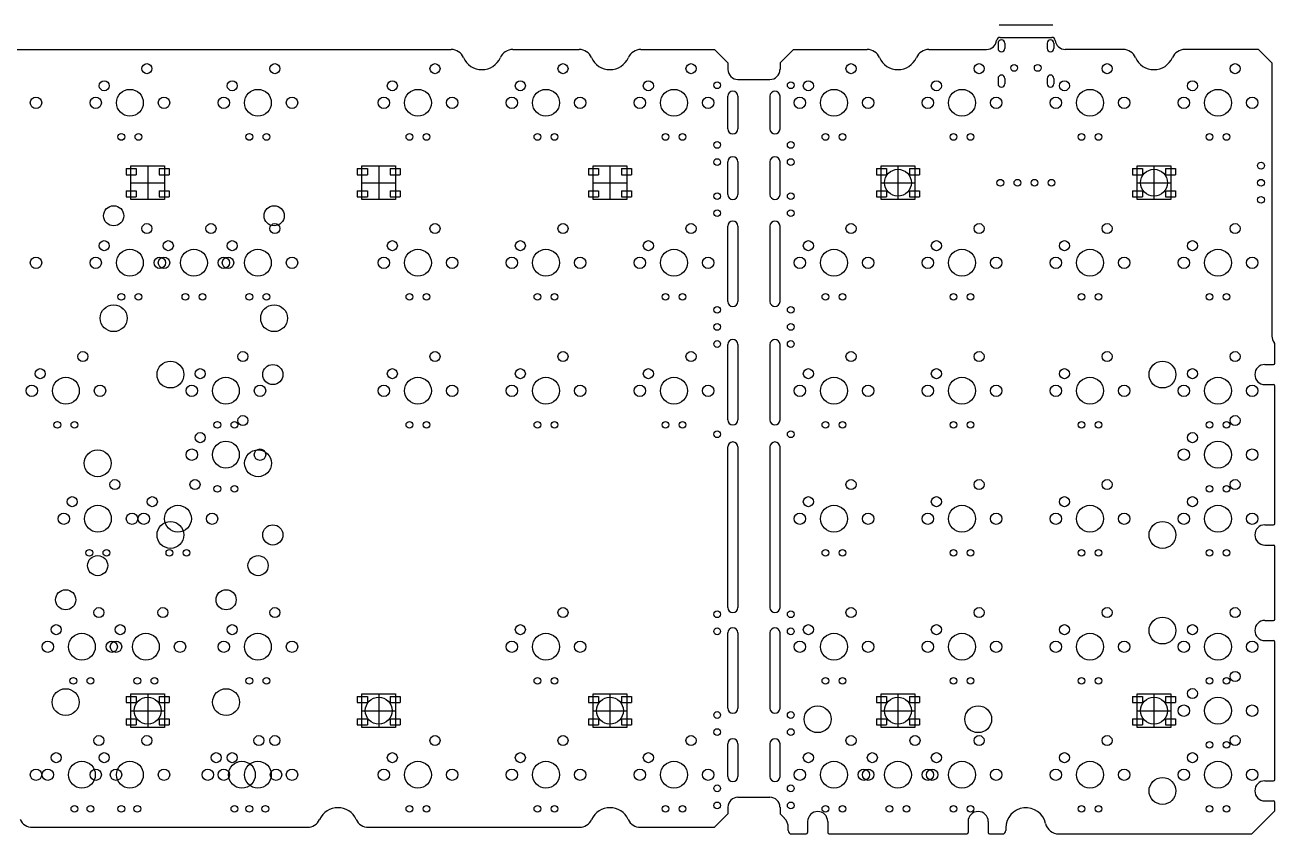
# Model space of a CAD drawing. Header units: millimetres. Extents: x 716 to 1142, y 508 to 644.
# Drawn here: x 956.4 to 1142.4, y 508.1 to 628.5 of the extents above; entities that cross this region are included whole.
import ezdxf

# ---------------------------------------------------------------- set-up
doc = ezdxf.new("R2010")
doc.units = ezdxf.units.MM
doc.layers.add('b8000', color=220, linetype='Continuous')

msp = doc.modelspace()

# ---------------------------------------------------------------- linework, layer by layer
at = {"layer": 'b8000', "color": 5}
msp.add_line((1101.35, 628.47), (1109.35, 628.47), dxfattribs=at)
at = {"layer": 'b8000', "color": 2}
for p, q in [((1101.2, 625.77), (1101.2, 624.97)), ((1102.2, 625.77), (1102.2, 624.97)), ((1108.5, 625.77), (1108.5, 624.97)), ((1109.5, 625.77), (1109.5, 624.97)), ((1101.2, 620.52), (1101.2, 619.72)), ((1102.2, 620.52), (1102.2, 619.72)), ((1108.5, 620.52), (1108.5, 619.72)), ((1109.5, 620.52), (1109.5, 619.72)), ((1060.99, 613.01), (1060.99, 617.86)), ((1062.49, 617.86), (1062.49, 613.01)), ((1067.25, 617.86), (1067.25, 613.01)), ((1068.75, 613.01), (1068.75, 617.86)), ((1060.99, 603.25), (1060.99, 608.1)), ((1062.49, 608.1), (1062.49, 603.25)), ((1067.25, 608.1), (1067.25, 603.25)), ((1068.75, 603.25), (1068.75, 608.1)), ((1060.99, 587.33), (1060.99, 598.53)), ((1062.49, 598.53), (1062.49, 587.33)), ((1067.25, 598.53), (1067.25, 587.33)), ((1068.75, 587.33), (1068.75, 598.53)), ((1060.99, 569.7), (1060.99, 580.9)), ((1062.49, 580.9), (1062.49, 569.7)), ((1067.25, 580.9), (1067.25, 569.7)), ((1068.75, 569.7), (1068.75, 580.9)), ((1060.99, 541.76), (1060.99, 565.66)), ((1062.49, 565.66), (1062.49, 541.76)), ((1067.25, 565.66), (1067.25, 541.76)), ((1068.75, 541.76), (1068.75, 565.66)), ((1060.99, 526.77), (1060.99, 537.98)), ((1062.49, 537.98), (1062.49, 526.77)), ((1067.25, 537.98), (1067.25, 526.77)), ((1068.75, 526.77), (1068.75, 537.98)), ((1060.99, 516.61), (1060.99, 521.47)), ((1062.49, 521.47), (1062.49, 516.61)), ((1067.25, 521.47), (1067.25, 516.61)), ((1068.75, 516.61), (1068.75, 521.47))]:
    msp.add_line(p, q, dxfattribs=at)
at = {"layer": 'b8000'}
for p, q in [((1101.49, 626.62), (1109.22, 626.62)), ((948.01, 624.82), (1019.81, 624.82)), ((1028.97, 624.82), (1038.86, 624.82)), ((1048.02, 624.82), (1058.99, 624.82)), ((1058.99, 624.82), (1060.99, 622.82)), ((1070.75, 624.82), (1068.75, 622.82)), ((1070.75, 624.82), (1081.72, 624.82)), ((1090.89, 624.82), (1099.5, 624.82)), ((1119.82, 624.82), (1111.21, 624.82)), ((1139.95, 624.82), (1128.99, 624.82)), ((1139.95, 624.82), (1141.95, 622.82)), ((1060.99, 622.82), (1060.99, 621.82)), ((1068.75, 622.82), (1068.75, 621.82)), ((1141.95, 622.82), (1141.95, 582.16)), ((1062.49, 620.36), (1067.25, 620.36)), ((971.45, 607.09), (971.45, 606.19)), ((971.45, 607.09), (972.95, 607.09)), ((972.15, 607.49), (977.15, 607.49)), ((972.15, 602.49), (972.15, 607.49)), ((972.95, 607.09), (972.95, 606.19)), ((974.65, 607.49), (974.65, 602.49)), ((976.35, 607.09), (976.35, 606.19)), ((976.35, 607.09), (977.85, 607.09)), ((977.15, 607.49), (977.15, 602.49)), ((977.85, 607.09), (977.85, 606.19)), ((1005.84, 607.09), (1005.84, 606.19)), ((1005.84, 607.09), (1007.34, 607.09)), ((1006.54, 607.49), (1011.54, 607.49)), ((1006.54, 602.49), (1006.54, 607.49)), ((1007.34, 607.09), (1007.34, 606.19)), ((1009.04, 607.49), (1009.04, 602.49)), ((1010.74, 607.09), (1010.74, 606.19)), ((1010.74, 607.09), (1012.24, 607.09)), ((1011.54, 607.49), (1011.54, 602.49)), ((1012.24, 607.09), (1012.24, 606.19)), ((1040.24, 607.09), (1040.24, 606.19)), ((1040.24, 607.09), (1041.74, 607.09)), ((1040.94, 607.49), (1045.94, 607.49)), ((1040.94, 602.49), (1040.94, 607.49)), ((1041.74, 607.09), (1041.74, 606.19)), ((1043.44, 607.49), (1043.44, 602.49)), ((1045.14, 607.09), (1045.14, 606.19)), ((1045.14, 607.09), (1046.64, 607.09)), ((1045.94, 607.49), (1045.94, 602.49)), ((1046.64, 607.09), (1046.64, 606.19)), ((1083.1, 607.09), (1083.1, 606.19)), ((1083.1, 607.09), (1084.6, 607.09)), ((1083.8, 607.49), (1088.8, 607.49)), ((1083.8, 602.49), (1083.8, 607.49)), ((1084.6, 607.09), (1084.6, 606.19)), ((1086.3, 607.49), (1086.3, 602.49)), ((1088, 607.09), (1088, 606.19)), ((1088, 607.09), (1089.5, 607.09)), ((1088.8, 607.49), (1088.8, 602.49)), ((1089.5, 607.09), (1089.5, 606.19)), ((1121.2, 607.09), (1121.2, 606.19)), ((1121.2, 607.09), (1122.7, 607.09)), ((1121.9, 607.49), (1126.9, 607.49)), ((1121.9, 602.49), (1121.9, 607.49)), ((1122.7, 607.09), (1122.7, 606.19)), ((1124.4, 607.49), (1124.4, 602.49)), ((1126.1, 607.09), (1126.1, 606.19)), ((1126.1, 607.09), (1127.6, 607.09)), ((1126.9, 607.49), (1126.9, 602.49)), ((1127.6, 607.09), (1127.6, 606.19)), ((971.45, 606.19), (972.95, 606.19)), ((972.15, 604.99), (977.15, 604.99)), ((976.35, 606.19), (977.85, 606.19)), ((1005.84, 606.19), (1007.34, 606.19)), ((1006.54, 604.99), (1011.54, 604.99)), ((1010.74, 606.19), (1012.24, 606.19)), ((1040.24, 606.19), (1041.74, 606.19)), ((1040.94, 604.99), (1045.94, 604.99)), ((1045.14, 606.19), (1046.64, 606.19)), ((1083.1, 606.19), (1084.6, 606.19)), ((1083.8, 604.99), (1088.8, 604.99)), ((1088, 606.19), (1089.5, 606.19)), ((1121.2, 606.19), (1122.7, 606.19)), ((1121.9, 604.99), (1126.9, 604.99)), ((1126.1, 606.19), (1127.6, 606.19)), ((971.45, 603.79), (971.45, 602.89)), ((971.45, 603.79), (972.95, 603.79)), ((971.45, 602.89), (972.95, 602.89)), ((972.95, 603.79), (972.95, 602.89)), ((976.35, 603.79), (976.35, 602.89)), ((976.35, 603.79), (977.85, 603.79)), ((976.35, 602.89), (977.85, 602.89)), ((977.85, 603.79), (977.85, 602.89)), ((1005.84, 603.79), (1005.84, 602.89)), ((1005.84, 603.79), (1007.34, 603.79)), ((1005.84, 602.89), (1007.34, 602.89)), ((1007.34, 603.79), (1007.34, 602.89)), ((1010.74, 603.79), (1010.74, 602.89)), ((1010.74, 603.79), (1012.24, 603.79)), ((1010.74, 602.89), (1012.24, 602.89)), ((1012.24, 603.79), (1012.24, 602.89)), ((1040.24, 603.79), (1040.24, 602.89)), ((1040.24, 603.79), (1041.74, 603.79)), ((1040.24, 602.89), (1041.74, 602.89)), ((1041.74, 603.79), (1041.74, 602.89)), ((1045.14, 603.79), (1045.14, 602.89)), ((1045.14, 603.79), (1046.64, 603.79)), ((1045.14, 602.89), (1046.64, 602.89)), ((1046.64, 603.79), (1046.64, 602.89)), ((1083.1, 603.79), (1083.1, 602.89)), ((1083.1, 603.79), (1084.6, 603.79)), ((1083.1, 602.89), (1084.6, 602.89)), ((1084.6, 603.79), (1084.6, 602.89)), ((1088, 603.79), (1088, 602.89)), ((1088, 603.79), (1089.5, 603.79)), ((1088, 602.89), (1089.5, 602.89)), ((1089.5, 603.79), (1089.5, 602.89)), ((1121.2, 603.79), (1121.2, 602.89)), ((1121.2, 603.79), (1122.7, 603.79)), ((1121.2, 602.89), (1122.7, 602.89)), ((1122.7, 603.79), (1122.7, 602.89)), ((1126.1, 603.79), (1126.1, 602.89)), ((1126.1, 603.79), (1127.6, 603.79)), ((1126.1, 602.89), (1127.6, 602.89)), ((1127.6, 603.79), (1127.6, 602.89)), ((977.15, 602.49), (972.15, 602.49)), ((1011.54, 602.49), (1006.54, 602.49)), ((1045.94, 602.49), (1040.94, 602.49)), ((1088.8, 602.49), (1083.8, 602.49)), ((1126.9, 602.49), (1121.9, 602.49)), ((1142.41, 578.14), (1142.41, 580.89)), ((1140.91, 577.94), (1142.21, 577.94)), ((1140.91, 574.94), (1142.21, 574.94)), ((1142.41, 554.27), (1142.41, 574.74)), ((1140.91, 554.07), (1142.21, 554.07)), ((1140.91, 551.07), (1142.21, 551.07)), ((1142.41, 540.04), (1142.41, 550.87)), ((1140.91, 539.84), (1142.21, 539.84)), ((1140.91, 536.84), (1142.21, 536.84)), ((1142.41, 516.17), (1142.41, 536.64)), ((971.45, 528.51), (971.45, 527.61)), ((971.45, 528.51), (972.95, 528.51)), ((972.15, 528.91), (977.15, 528.91)), ((972.15, 523.91), (972.15, 528.91)), ((972.95, 528.51), (972.95, 527.61)), ((974.65, 528.91), (974.65, 523.91)), ((976.35, 528.51), (976.35, 527.61)), ((976.35, 528.51), (977.85, 528.51)), ((977.15, 528.91), (977.15, 523.91)), ((977.85, 528.51), (977.85, 527.61)), ((1005.84, 528.51), (1005.84, 527.61)), ((1005.84, 528.51), (1007.34, 528.51)), ((1006.54, 528.91), (1011.54, 528.91)), ((1006.54, 523.91), (1006.54, 528.91)), ((1007.34, 528.51), (1007.34, 527.61)), ((1009.04, 528.91), (1009.04, 523.91)), ((1010.74, 528.51), (1010.74, 527.61)), ((1010.74, 528.51), (1012.24, 528.51)), ((1011.54, 528.91), (1011.54, 523.91)), ((1012.24, 528.51), (1012.24, 527.61)), ((1040.24, 528.51), (1040.24, 527.61)), ((1040.24, 528.51), (1041.74, 528.51)), ((1040.94, 528.91), (1045.94, 528.91)), ((1040.94, 523.91), (1040.94, 528.91)), ((1041.74, 528.51), (1041.74, 527.61)), ((1043.44, 528.91), (1043.44, 523.91)), ((1045.14, 528.51), (1045.14, 527.61)), ((1045.14, 528.51), (1046.64, 528.51)), ((1045.94, 528.91), (1045.94, 523.91)), ((1046.64, 528.51), (1046.64, 527.61)), ((1083.1, 528.51), (1083.1, 527.61)), ((1083.1, 528.51), (1084.6, 528.51)), ((1083.8, 528.91), (1088.8, 528.91)), ((1083.8, 523.91), (1083.8, 528.91)), ((1084.6, 528.51), (1084.6, 527.61)), ((1086.3, 528.91), (1086.3, 523.91)), ((1088, 528.51), (1088, 527.61)), ((1088, 528.51), (1089.5, 528.51)), ((1088.8, 528.91), (1088.8, 523.91)), ((1089.5, 528.51), (1089.5, 527.61)), ((1121.2, 528.51), (1121.2, 527.61)), ((1121.2, 528.51), (1122.7, 528.51)), ((1121.9, 528.91), (1126.9, 528.91)), ((1121.9, 523.91), (1121.9, 528.91)), ((1122.7, 528.51), (1122.7, 527.61)), ((1124.4, 528.91), (1124.4, 523.91)), ((1126.1, 528.51), (1126.1, 527.61)), ((1126.1, 528.51), (1127.6, 528.51)), ((1126.9, 528.91), (1126.9, 523.91)), ((1127.6, 528.51), (1127.6, 527.61)), ((971.45, 527.61), (972.95, 527.61)), ((976.35, 527.61), (977.85, 527.61)), ((1005.84, 527.61), (1007.34, 527.61)), ((1010.74, 527.61), (1012.24, 527.61)), ((1040.24, 527.61), (1041.74, 527.61)), ((1045.14, 527.61), (1046.64, 527.61)), ((1083.1, 527.61), (1084.6, 527.61)), ((1088, 527.61), (1089.5, 527.61)), ((1121.2, 527.61), (1122.7, 527.61)), ((1126.1, 527.61), (1127.6, 527.61)), ((971.45, 525.21), (971.45, 524.31)), ((971.45, 525.21), (972.95, 525.21)), ((972.15, 526.41), (977.15, 526.41)), ((972.95, 525.21), (972.95, 524.31)), ((976.35, 525.21), (976.35, 524.31)), ((976.35, 525.21), (977.85, 525.21)), ((977.85, 525.21), (977.85, 524.31)), ((1005.84, 525.21), (1005.84, 524.31)), ((1005.84, 525.21), (1007.34, 525.21)), ((1006.54, 526.41), (1011.54, 526.41)), ((1007.34, 525.21), (1007.34, 524.31)), ((1010.74, 525.21), (1010.74, 524.31)), ((1010.74, 525.21), (1012.24, 525.21)), ((1012.24, 525.21), (1012.24, 524.31)), ((1040.24, 525.21), (1040.24, 524.31)), ((1040.24, 525.21), (1041.74, 525.21)), ((1040.94, 526.41), (1045.94, 526.41)), ((1041.74, 525.21), (1041.74, 524.31)), ((1045.14, 525.21), (1045.14, 524.31)), ((1045.14, 525.21), (1046.64, 525.21)), ((1046.64, 525.21), (1046.64, 524.31)), ((1083.1, 525.21), (1083.1, 524.31)), ((1083.1, 525.21), (1084.6, 525.21)), ((1083.8, 526.41), (1088.8, 526.41)), ((1084.6, 525.21), (1084.6, 524.31)), ((1088, 525.21), (1088, 524.31)), ((1088, 525.21), (1089.5, 525.21)), ((1089.5, 525.21), (1089.5, 524.31)), ((1121.2, 525.21), (1121.2, 524.31)), ((1121.2, 525.21), (1122.7, 525.21)), ((1121.9, 526.41), (1126.9, 526.41)), ((1122.7, 525.21), (1122.7, 524.31)), ((1126.1, 525.21), (1126.1, 524.31)), ((1126.1, 525.21), (1127.6, 525.21)), ((1127.6, 525.21), (1127.6, 524.31)), ((971.45, 524.31), (972.95, 524.31)), ((977.15, 523.91), (972.15, 523.91)), ((976.35, 524.31), (977.85, 524.31)), ((1005.84, 524.31), (1007.34, 524.31)), ((1011.54, 523.91), (1006.54, 523.91)), ((1010.74, 524.31), (1012.24, 524.31)), ((1040.24, 524.31), (1041.74, 524.31)), ((1045.94, 523.91), (1040.94, 523.91)), ((1045.14, 524.31), (1046.64, 524.31)), ((1083.1, 524.31), (1084.6, 524.31)), ((1088.8, 523.91), (1083.8, 523.91)), ((1088, 524.31), (1089.5, 524.31)), ((1121.2, 524.31), (1122.7, 524.31)), ((1126.9, 523.91), (1121.9, 523.91)), ((1126.1, 524.31), (1127.6, 524.31)), ((1140.91, 515.97), (1142.21, 515.97)), ((1062.49, 513.52), (1067.25, 513.52)), ((1060.99, 512.06), (1060.99, 511.06)), ((1068.75, 512.06), (1068.75, 511.06)), ((1140.91, 512.97), (1142.21, 512.97)), ((1142.41, 511.52), (1142.41, 512.77)), ((1060.99, 511.06), (1058.99, 509.06)), ((1068.75, 511.06), (1069.4, 510.41)), ((1072.86, 509.9), (1072.86, 508.26)), ((1075.86, 509.9), (1075.86, 508.26)), ((1096.74, 509.9), (1096.74, 508.26)), ((1099.74, 509.9), (1099.74, 508.26)), ((1142.41, 511.52), (1138.95, 508.06)), ((957.49, 509.06), (998.42, 509.06)), ((1007.5, 509.06), (1038.9, 509.06)), ((1047.98, 509.06), (1058.99, 509.06)), ((1069.98, 508.56), (1069.98, 509)), ((1070.48, 508.06), (1072.66, 508.06)), ((1076.06, 508.06), (1096.54, 508.06)), ((1099.94, 508.06), (1101.85, 508.06)), ((1102.35, 508.96), (1102.35, 508.56)), ((1110.23, 508.06), (1138.95, 508.06))]:
    msp.add_line(p, q, dxfattribs=at)
for centre, radius in [((974.54, 621.97), 0.75), ((993.59, 621.97), 0.75), ((1017.41, 621.97), 0.75), ((1036.46, 621.97), 0.75), ((1055.51, 621.97), 0.75), ((1079.32, 621.97), 0.75), ((1098.37, 621.97), 0.75), ((1117.42, 621.97), 0.75), ((1136.47, 621.97), 0.75), ((968.19, 619.43), 0.75), ((987.24, 619.43), 0.75), ((1011.06, 619.43), 0.75), ((1030.11, 619.43), 0.75), ((1049.16, 619.43), 0.75), ((1072.97, 619.43), 0.75), ((1092.02, 619.43), 0.75), ((1111.07, 619.43), 0.75), ((1130.12, 619.43), 0.75), ((958.03, 616.89), 0.85), ((966.92, 616.89), 0.85), ((972, 616.89), 2), ((977.08, 616.89), 0.85), ((985.97, 616.89), 0.85), ((991.05, 616.89), 2), ((996.13, 616.89), 0.85), ((1009.79, 616.89), 0.85), ((1014.87, 616.89), 2), ((1019.95, 616.89), 0.85), ((1028.84, 616.89), 0.85), ((1033.92, 616.89), 2), ((1039, 616.89), 0.85), ((1047.89, 616.89), 0.85), ((1052.97, 616.89), 2), ((1058.05, 616.89), 0.85), ((1071.7, 616.89), 0.85), ((1076.78, 616.89), 2), ((1081.86, 616.89), 0.85), ((1090.75, 616.89), 0.85), ((1095.83, 616.89), 2), ((1100.91, 616.89), 0.85), ((1109.8, 616.89), 0.85), ((1114.88, 616.89), 2), ((1119.96, 616.89), 0.85), ((1128.85, 616.89), 0.85), ((1133.93, 616.89), 2), ((1139.01, 616.89), 0.85), ((970.73, 611.81), 0.5), ((973.27, 611.81), 0.5), ((989.78, 611.81), 0.5), ((992.32, 611.81), 0.5), ((1013.6, 611.81), 0.5), ((1016.14, 611.81), 0.5), ((1032.65, 611.81), 0.5), ((1035.19, 611.81), 0.5), ((1051.7, 611.81), 0.5), ((1054.24, 611.81), 0.5), ((1075.51, 611.81), 0.5), ((1078.05, 611.81), 0.5), ((1094.56, 611.81), 0.5), ((1097.1, 611.81), 0.5), ((1113.61, 611.81), 0.5), ((1116.15, 611.81), 0.5), ((1132.66, 611.81), 0.5), ((1135.2, 611.81), 0.5), ((1086.3, 604.99), 2), ((1124.4, 604.99), 2), ((969.59, 600.07), 1.5), ((993.47, 600.07), 1.5), ((974.54, 598.16), 0.75), ((984.07, 598.16), 0.75), ((993.59, 598.16), 0.75), ((1017.41, 598.16), 0.75), ((1036.46, 598.16), 0.75), ((1055.51, 598.16), 0.75), ((1079.32, 598.16), 0.75), ((1098.37, 598.16), 0.75), ((1117.42, 598.16), 0.75), ((1136.47, 598.16), 0.75), ((968.19, 595.62), 0.75), ((977.72, 595.62), 0.75), ((987.24, 595.62), 0.75), ((1011.06, 595.62), 0.75), ((1030.11, 595.62), 0.75), ((1049.16, 595.62), 0.75), ((1072.97, 595.62), 0.75), ((1092.02, 595.62), 0.75), ((1111.07, 595.62), 0.75), ((1130.12, 595.62), 0.75), ((958.03, 593.08), 0.85), ((966.92, 593.08), 0.85), ((972, 593.08), 2), ((976.45, 593.08), 0.85), ((977.08, 593.08), 0.85), ((981.53, 593.08), 2), ((985.97, 593.08), 0.85), ((986.61, 593.08), 0.85), ((991.05, 593.08), 2), ((996.13, 593.08), 0.85), ((1009.79, 593.08), 0.85), ((1014.87, 593.08), 2), ((1019.95, 593.08), 0.85), ((1028.84, 593.08), 0.85), ((1033.92, 593.08), 2), ((1039, 593.08), 0.85), ((1047.89, 593.08), 0.85), ((1052.97, 593.08), 2), ((1058.05, 593.08), 0.85), ((1071.7, 593.08), 0.85), ((1076.78, 593.08), 2), ((1081.86, 593.08), 0.85), ((1090.75, 593.08), 0.85), ((1095.83, 593.08), 2), ((1100.91, 593.08), 0.85), ((1109.8, 593.08), 0.85), ((1114.88, 593.08), 2), ((1119.96, 593.08), 0.85), ((1128.85, 593.08), 0.85), ((1133.93, 593.08), 2), ((1139.01, 593.08), 0.85), ((970.73, 588), 0.5), ((973.27, 588), 0.5), ((980.26, 588), 0.5), ((982.8, 588), 0.5), ((989.78, 588), 0.5), ((992.32, 588), 0.5), ((1013.6, 588), 0.5), ((1016.14, 588), 0.5), ((1032.65, 588), 0.5), ((1035.19, 588), 0.5), ((1051.7, 588), 0.5), ((1054.24, 588), 0.5), ((1075.51, 588), 0.5), ((1078.05, 588), 0.5), ((1094.56, 588), 0.5), ((1097.1, 588), 0.5), ((1113.61, 588), 0.5), ((1116.15, 588), 0.5), ((1132.66, 588), 0.5), ((1135.2, 588), 0.5), ((969.59, 584.83), 2), ((993.47, 584.83), 2), ((965.02, 579.11), 0.75), ((988.83, 579.11), 0.75), ((1017.41, 579.11), 0.75), ((1036.46, 579.11), 0.75), ((1055.51, 579.11), 0.75), ((1079.32, 579.11), 0.75), ((1098.37, 579.11), 0.75), ((1117.42, 579.11), 0.75), ((1136.47, 579.11), 0.75), ((958.67, 576.57), 0.75), ((978.04, 576.44), 2), ((982.48, 576.57), 0.75), ((993.28, 576.44), 1.5), ((1011.06, 576.57), 0.75), ((1030.11, 576.57), 0.75), ((1049.16, 576.57), 0.75), ((1072.97, 576.57), 0.75), ((1092.02, 576.57), 0.75), ((1111.07, 576.57), 0.75), ((1125.67, 576.44), 2), ((1130.12, 576.57), 0.75), ((957.4, 574.03), 0.85), ((962.48, 574.03), 2), ((967.56, 574.03), 0.85), ((981.21, 574.03), 0.85), ((986.29, 574.03), 2), ((991.37, 574.03), 0.85), ((1009.79, 574.03), 0.85), ((1014.87, 574.03), 2), ((1019.95, 574.03), 0.85), ((1028.84, 574.03), 0.85), ((1033.92, 574.03), 2), ((1039, 574.03), 0.85), ((1047.89, 574.03), 0.85), ((1052.97, 574.03), 2), ((1058.05, 574.03), 0.85), ((1071.7, 574.03), 0.85), ((1076.78, 574.03), 2), ((1081.86, 574.03), 0.85), ((1090.75, 574.03), 0.85), ((1095.83, 574.03), 2), ((1100.91, 574.03), 0.85), ((1109.8, 574.03), 0.85), ((1114.88, 574.03), 2), ((1119.96, 574.03), 0.85), ((1128.85, 574.03), 0.85), ((1133.93, 574.03), 2), ((1139.01, 574.03), 0.85), ((961.21, 568.95), 0.5), ((963.75, 568.95), 0.5), ((985.02, 568.95), 0.5), ((987.56, 568.95), 0.5), ((988.83, 569.59), 0.75), ((1013.6, 568.95), 0.5), ((1016.14, 568.95), 0.5), ((1032.65, 568.95), 0.5), ((1035.19, 568.95), 0.5), ((1051.7, 568.95), 0.5), ((1054.24, 568.95), 0.5), ((1075.51, 568.95), 0.5), ((1078.05, 568.95), 0.5), ((1094.56, 568.95), 0.5), ((1097.1, 568.95), 0.5), ((1113.61, 568.95), 0.5), ((1116.15, 568.95), 0.5), ((1132.66, 568.95), 0.5), ((1135.2, 568.95), 0.5), ((1136.47, 569.59), 0.75), ((982.48, 567.05), 0.75), ((1130.12, 567.05), 0.75), ((967.21, 563.24), 2), ((981.21, 564.51), 0.85), ((991.08, 563.24), 2), ((991.37, 564.51), 0.85), ((1128.85, 564.51), 0.85), ((1139.01, 564.51), 0.85), ((969.78, 560.06), 0.75), ((981.69, 560.06), 0.75), ((985.02, 559.43), 0.5), ((987.56, 559.43), 0.5), ((1079.32, 560.06), 0.75), ((1098.37, 560.06), 0.75), ((1117.42, 560.06), 0.75), ((1132.66, 559.43), 0.5), ((1135.2, 559.43), 0.5), ((1136.47, 560.06), 0.75), ((963.43, 557.52), 0.75), ((975.34, 557.52), 0.75), ((1072.97, 557.52), 0.75), ((1092.02, 557.52), 0.75), ((1111.07, 557.52), 0.75), ((1130.12, 557.52), 0.75), ((967.24, 554.98), 2), ((979.15, 554.98), 2), ((1076.78, 554.98), 2), ((1095.83, 554.98), 2), ((1114.88, 554.98), 2), ((962.16, 554.98), 0.85), ((972.32, 554.98), 0.85), ((974.07, 554.98), 0.85), ((978.04, 552.57), 2), ((984.23, 554.98), 0.85), ((1071.7, 554.98), 0.85), ((1081.86, 554.98), 0.85), ((1090.75, 554.98), 0.85), ((1100.91, 554.98), 0.85), ((1109.8, 554.98), 0.85), ((1119.96, 554.98), 0.85), ((1125.67, 552.57), 2), ((1128.85, 554.98), 0.85), ((1139.01, 554.98), 0.85), ((993.28, 552.57), 1.5), ((965.97, 549.9), 0.5), ((967.21, 548), 1.5), ((968.51, 549.9), 0.5), ((977.88, 549.9), 0.5), ((980.42, 549.9), 0.5), ((991.08, 548), 1.5), ((1075.51, 549.9), 0.5), ((1078.05, 549.9), 0.5), ((1094.56, 549.9), 0.5), ((1097.1, 549.9), 0.5), ((1113.61, 549.9), 0.5), ((1116.15, 549.9), 0.5), ((1132.66, 549.9), 0.5), ((1135.2, 549.9), 0.5), ((962.45, 542.92), 1.5), ((986.32, 542.92), 1.5), ((967.4, 541.01), 0.75), ((976.92, 541.01), 0.75), ((993.59, 541.01), 0.75), ((1036.46, 541.01), 0.75), ((1079.32, 541.01), 0.75), ((1098.37, 541.01), 0.75), ((1117.42, 541.01), 0.75), ((1136.47, 541.01), 0.75), ((1125.67, 538.34), 2), ((961.05, 538.47), 0.75), ((970.57, 538.47), 0.75), ((987.24, 538.47), 0.75), ((991.05, 535.93), 2), ((1030.11, 538.47), 0.75), ((1033.92, 535.93), 2), ((1072.97, 538.47), 0.75), ((1076.78, 535.93), 2), ((1092.02, 538.47), 0.75), ((1095.83, 535.93), 2), ((1111.07, 538.47), 0.75), ((1114.88, 535.93), 2), ((1130.12, 538.47), 0.75), ((1133.93, 535.93), 2), ((959.78, 535.93), 0.85), ((969.3, 535.93), 0.85), ((969.94, 535.93), 0.85), ((979.46, 535.93), 0.85), ((985.97, 535.93), 0.85), ((996.13, 535.93), 0.85), ((1028.84, 535.93), 0.85), ((1039, 535.93), 0.85), ((1071.7, 535.93), 0.85), ((1081.86, 535.93), 0.85), ((1090.75, 535.93), 0.85), ((1100.91, 535.93), 0.85), ((1109.8, 535.93), 0.85), ((1119.96, 535.93), 0.85), ((1128.85, 535.93), 0.85), ((1139.01, 535.93), 0.85), ((1136.47, 531.49), 0.75), ((963.59, 530.85), 0.5), ((966.13, 530.85), 0.5), ((973.11, 530.85), 0.5), ((975.65, 530.85), 0.5), ((989.78, 530.85), 0.5), ((992.32, 530.85), 0.5), ((1032.65, 530.85), 0.5), ((1035.19, 530.85), 0.5), ((1075.51, 530.85), 0.5), ((1078.05, 530.85), 0.5), ((1094.56, 530.85), 0.5), ((1097.1, 530.85), 0.5), ((1113.61, 530.85), 0.5), ((1116.15, 530.85), 0.5), ((1132.66, 530.85), 0.5), ((1135.2, 530.85), 0.5), ((962.45, 527.68), 2), ((974.65, 526.41), 2), ((986.32, 527.68), 2), ((1009.04, 526.41), 2), ((1043.44, 526.41), 2), ((1086.3, 526.41), 2), ((1124.4, 526.41), 2), ((1130.12, 528.95), 0.75), ((1074.36, 525.14), 2), ((1098.24, 525.14), 2), ((1128.85, 526.41), 0.85), ((1139.01, 526.41), 0.85), ((967.4, 521.96), 0.75), ((974.54, 521.96), 0.75), ((991.21, 521.96), 0.75), ((993.59, 521.96), 0.75), ((1017.41, 521.96), 0.75), ((1036.46, 521.96), 0.75), ((1055.51, 521.96), 0.75), ((1079.32, 521.96), 0.75), ((1088.84, 521.96), 0.75), ((1098.37, 521.96), 0.75), ((1117.42, 521.96), 0.75), ((1136.47, 521.96), 0.75), ((1132.66, 521.33), 0.5), ((1135.2, 521.33), 0.5), ((961.05, 519.42), 0.75), ((968.19, 519.42), 0.75), ((984.86, 519.42), 0.75), ((987.24, 519.42), 0.75), ((1011.06, 519.42), 0.75), ((1030.11, 519.42), 0.75), ((1049.16, 519.42), 0.75), ((1072.97, 519.42), 0.75), ((1082.49, 519.42), 0.75), ((1092.02, 519.42), 0.75), ((1111.07, 519.42), 0.75), ((1130.12, 519.42), 0.75), ((958.03, 516.88), 0.85), ((959.78, 516.88), 0.85), ((964.86, 516.88), 2), ((966.92, 516.88), 0.85), ((969.94, 516.88), 0.85), ((977.08, 516.88), 0.85), ((983.59, 516.88), 0.85), ((985.97, 516.88), 0.85), ((988.67, 516.88), 2), ((993.75, 516.88), 0.85), ((996.13, 516.88), 0.85), ((1009.79, 516.88), 0.85), ((1014.87, 516.88), 2), ((1019.95, 516.88), 0.85), ((1028.84, 516.88), 0.85), ((1033.92, 516.88), 2), ((1039, 516.88), 0.85), ((1047.89, 516.88), 0.85), ((1052.97, 516.88), 2), ((1058.05, 516.88), 0.85), ((1071.7, 516.88), 0.85), ((1081.22, 516.88), 0.85), ((1081.86, 516.88), 0.85), ((1090.75, 516.88), 0.85), ((1091.38, 516.88), 0.85), ((1095.83, 516.88), 2), ((1100.91, 516.88), 0.85), ((1109.8, 516.88), 0.85), ((1114.88, 516.88), 2), ((1119.96, 516.88), 0.85), ((1128.85, 516.88), 0.85), ((1139.01, 516.88), 0.85), ((1125.67, 514.47), 2), ((963.75, 511.8), 0.5), ((966.13, 511.8), 0.5), ((970.73, 511.8), 0.5), ((973.11, 511.8), 0.5), ((987.56, 511.8), 0.5), ((989.78, 511.8), 0.5), ((992.16, 511.8), 0.5), ((1013.6, 511.8), 0.5), ((1016.14, 511.8), 0.5), ((1032.65, 511.8), 0.5), ((1035.19, 511.8), 0.5), ((1051.7, 511.8), 0.5), ((1054.24, 511.8), 0.5), ((1075.51, 511.8), 0.5), ((1078.05, 511.8), 0.5), ((1085.03, 511.8), 0.5), ((1087.57, 511.8), 0.5), ((1094.56, 511.8), 0.5), ((1097.1, 511.8), 0.5), ((1113.61, 511.8), 0.5), ((1116.15, 511.8), 0.5), ((1132.66, 511.8), 0.5), ((1135.2, 511.8), 0.5)]:
    msp.add_circle(centre, radius, dxfattribs=at)
at = {"layer": 'b8000', "color": 2, "linetype": 'Continuous'}
for centre in [(1103.6, 622.07), (1107.1, 622.07), (1059.39, 619.5), (1070.35, 619.5), (1059.39, 610.61), (1070.35, 610.61), (1059.39, 608.07), (1070.35, 608.07), (1140.33, 607.53), (1101.54, 604.99), (1104.08, 604.99), (1106.62, 604.99), (1109.16, 604.99), (1140.33, 604.99), (1059.39, 602.99), (1070.35, 602.99), (1140.33, 602.45), (1059.39, 600.45), (1070.35, 600.45), (1059.39, 586.07), (1070.35, 586.07), (1059.39, 583.53), (1070.35, 583.53), (1059.39, 580.99), (1070.35, 580.99), (1059.39, 567.55), (1070.35, 567.55), (1059.39, 540.76), (1070.35, 540.76), (1059.39, 538.22), (1070.35, 538.22), (1059.39, 525.77), (1070.35, 525.77), (1059.39, 523.23), (1070.35, 523.23), (1059.39, 514.85), (1070.35, 514.85), (1059.39, 512.31), (1070.35, 512.31)]:
    msp.add_circle(centre, 0.5, dxfattribs=at)
at = {"layer": 'b8000', "color": 4}
for centre in [(986.29, 564.51), (1133.93, 564.51), (1133.93, 554.98), (964.86, 535.93), (974.38, 535.93), (1133.93, 526.41), (972, 516.88), (991.05, 516.88), (1076.78, 516.88), (1086.3, 516.88), (1133.93, 516.88)]:
    msp.add_circle(centre, 2, dxfattribs=at)
at = {"layer": 'b8000'}
for centre, radius, start, end in [((1099.5, 626.32), 1.5, 270, 354.2608), ((1101.49, 626.12), 0.5, 90, 174.2608), ((1109.22, 626.12), 0.5, 5.7392, 90), ((1111.21, 626.32), 1.5, 185.7392, 270), ((1019.81, 622.82), 2, 23.5782, 90), ((1024.39, 624.82), 3, 203.5782, 336.4218), ((1028.97, 622.82), 2, 90, 156.4218), ((1038.86, 622.82), 2, 23.5782, 90), ((1043.44, 624.82), 3, 203.5782, 336.4218), ((1048.02, 622.82), 2, 90, 156.4218), ((1081.72, 622.82), 2, 23.5782, 90), ((1086.3, 624.82), 3, 203.5782, 336.4218), ((1090.89, 622.82), 2, 90, 156.4218), ((1119.82, 622.82), 2, 23.5782, 90), ((1124.4, 624.82), 3, 203.5782, 336.4218), ((1128.99, 622.82), 2, 90, 156.4218), ((1062.49, 621.86), 1.5, 181.5281, 270), ((1067.25, 621.86), 1.5, 270, 358.4719), ((1143.45, 582.16), 1.5, 180, 219.6461), ((1141.91, 580.89), 0.5, 0, 39.6461), ((1140.91, 576.44), 1.5, 90, 270), ((1142.21, 578.14), 0.2, 270, 0), ((1142.21, 574.74), 0.2, 0, 90), ((1140.91, 552.57), 1.5, 90, 270), ((1142.21, 554.27), 0.2, 270, 0), ((1142.21, 550.87), 0.2, 0, 90), ((1140.91, 538.34), 1.5, 90, 270), ((1142.21, 540.04), 0.2, 270, 0), ((1142.21, 536.64), 0.2, 0, 90), ((1140.91, 514.47), 1.5, 90, 270), ((1142.21, 516.17), 0.2, 270, 0), ((1062.49, 512.02), 1.5, 90, 178.4719), ((1067.25, 512.02), 1.5, 1.5281, 90), ((1002.96, 508.96), 3, 24.8346, 155.1654), ((1043.44, 508.96), 3, 24.8346, 155.1654), ((1105.35, 508.96), 3, 12.709, 180), ((1142.21, 512.77), 0.2, 0, 90), ((957.49, 511.06), 2, 204.8346, 270), ((998.42, 511.06), 2, 270, 335.1654), ((1007.5, 511.06), 2, 204.8346, 270), ((1038.9, 511.06), 2, 270, 335.1654), ((1047.98, 511.06), 2, 204.8346, 270), ((1067.98, 509), 2, 0, 45), ((1074.36, 509.9), 1.5, 0, 180), ((1098.24, 509.9), 1.5, 0, 180), ((1070.48, 508.56), 0.5, 180, 270), ((1072.66, 508.26), 0.2, 270, 0), ((1076.06, 508.26), 0.2, 180, 270), ((1096.54, 508.26), 0.2, 270, 0), ((1099.94, 508.26), 0.2, 180, 270), ((1101.85, 508.56), 0.5, 270, 0), ((1110.23, 510.06), 2, 192.709, 270)]:
    msp.add_arc(centre, radius, start, end, dxfattribs=at)
at = {"layer": 'b8000', "color": 2, "linetype": 'Continuous'}
for centre, radius, start, end in [((1101.7, 625.77), 0.5, 0, 180), ((1109, 625.77), 0.5, 0, 180), ((1101.7, 624.97), 0.5, 180, 0), ((1109, 624.97), 0.5, 180, 0), ((1101.7, 620.52), 0.5, 0, 180), ((1101.7, 619.72), 0.5, 180, 0), ((1109, 620.52), 0.5, 0, 180), ((1109, 619.72), 0.5, 180, 0), ((1061.74, 617.86), 0.75, 0, 180), ((1068, 617.86), 0.75, 0, 180), ((1061.74, 613.01), 0.75, 180, 0), ((1068, 613.01), 0.75, 180, 0), ((1061.74, 608.1), 0.75, 0, 180), ((1068, 608.1), 0.75, 0, 180), ((1061.74, 603.25), 0.75, 180, 0), ((1068, 603.25), 0.75, 180, 0), ((1061.74, 598.53), 0.75, 0, 180), ((1068, 598.53), 0.75, 0, 180), ((1061.74, 587.33), 0.75, 180, 0), ((1068, 587.33), 0.75, 180, 0), ((1061.74, 580.9), 0.75, 0, 180), ((1068, 580.9), 0.75, 0, 180), ((1061.74, 569.7), 0.75, 180, 0), ((1068, 569.7), 0.75, 180, 0), ((1061.74, 565.66), 0.75, 0, 180), ((1068, 565.66), 0.75, 0, 180), ((1061.74, 541.76), 0.75, 180, 0), ((1068, 541.76), 0.75, 180, 0), ((1061.74, 537.98), 0.75, 0, 180), ((1068, 537.98), 0.75, 0, 180), ((1061.74, 526.77), 0.75, 180, 0), ((1068, 526.77), 0.75, 180, 0), ((1061.74, 521.47), 0.75, 0, 180), ((1068, 521.47), 0.75, 0, 180), ((1061.74, 516.61), 0.75, 180, 0), ((1068, 516.61), 0.75, 180, 0)]:
    msp.add_arc(centre, radius, start, end, dxfattribs=at)

doc.saveas('drawing.dxf')
